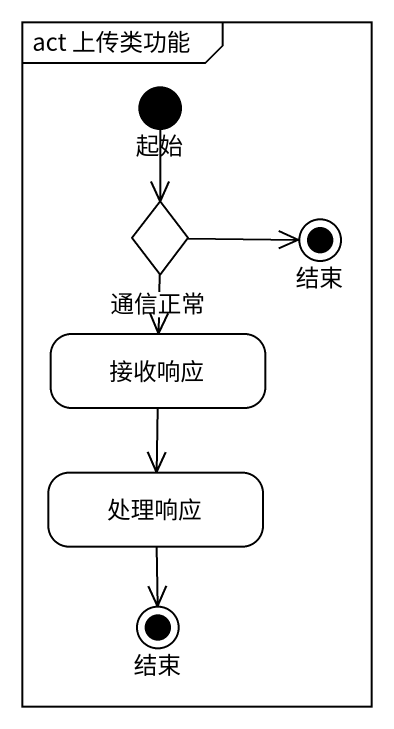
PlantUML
@startuml
mainframe act 上传类功能
hide empty description
state 起始 <<start>> #FFFFFF
state choice1 <<choice>> #FFFFFF
state 结束 <<end>> #FFFFFF
state 接收响应 #FFFFFF
state 处理响应 #FFFFFF
state "结束" as 结束_2 <<end>> #FFFFFF
起始 --> choice1
choice1 -right-> 结束
choice1 --> 接收响应 : 通信正常
接收响应 --> 处理响应
处理响应 --> 结束_2
@enduml
